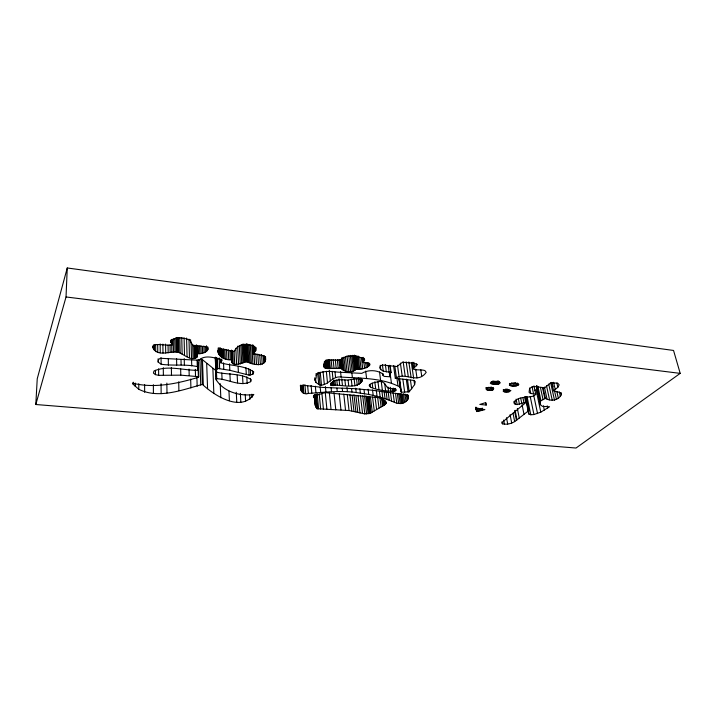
<?xml version="1.0" encoding="UTF-8"?>
<svg xmlns="http://www.w3.org/2000/svg" width="716" height="716" viewBox="0 0 716 716"><rect width="100%" height="100%" fill="white"/><g stroke="black" fill="none" stroke-linecap="round" stroke-linejoin="round"><path stroke-width="1.07" d="M215.274 357.642L216.169 379.784C223.795 391.938 240.29 396.575 253.84 394.444C241.006 412.595 214.388 395.59 202.386 384.376C182.356 389.871 158.666 399.26 138.779 389.271L138.788 383.704M138.779 389.271L133.239 384.367L133.248 382.21M135.19 386.264L135.199 383.051M197.195 356.675L196.739 354.411L197.553 353.606C201.277 354.608 211.453 350.992 206.485 346.669L193.553 345.739L191.154 342.875L189.946 340.109C184.522 337.854 174.185 335.661 170.99 342.087L171.115 342.624C176.172 348.638 154.844 341.586 153 346.222L152.794 347.081C156.509 357.553 169.907 350.885 178.105 352.174C183.77 354.017 191.718 362.394 197.195 356.675L196.927 347.887M340.977 368.248L327.042 368.552L325.037 368.033L323.856 366.699C322.424 356.81 335.195 361.088 341.004 360.103C346.508 353.623 358.286 355.646 364.659 359.584L362.931 362.538C379.498 362.403 362.296 371.407 356.666 368.749C352.621 373.492 345.005 372.669 340.977 368.248L340.037 359.513M315.076 403.063L315.165 399.161L313.402 396.297L325.01 392.592L379.749 397.756L384.474 400.396L386.273 402.786L384.349 405.077L370.414 413.168L364.829 413.92L349.041 410.536L317.072 408.72L315.282 405.444L314.422 395.295M35.8 404.513L66.033 296.961L67.25 267.972L673.541 350.455L680.2 373.376L576.031 448.028L35.8 404.513L37.232 378.809L67.25 267.972M216.169 379.784L215.373 357.678M316.087 373.519L316.186 377.753L314.861 380.026L315.971 382.514L320.07 385.235C328.447 385.539 332.6 375.524 341.129 377.064C360.846 378.379 382.21 377.654 400.065 387.088L401.434 392.216L409.212 391.777L414.6 384.653L415.253 381.601L413.678 380.42L395.295 378.29L393.558 365.536M527.961 410.644L528.909 414.099L530.78 414.761L533.948 414.546L540.804 412.156L549.557 406.751L542.424 406.366L540.437 404.719L536.964 386.103M408.254 398.409L407.816 395.017L372.311 390.247L354.062 388.645L322.719 387.419L304.595 385.423L301.346 385.754C298.357 389.781 303.736 395.563 308.336 393.442C325.637 392.234 343.161 389.934 360.381 393.227C372.159 394.534 383.499 397.675 394.364 402.294C399.072 404.674 406.24 403.869 408.254 398.409L407.798 395.178M198.171 359.951L198.69 376.697L180.79 375.157L158.657 375.336L155.453 374.638L153.412 373.117L153.976 371.031C167.481 364.865 183.189 370.423 197.491 370.297L198.314 367.738L197.294 366.601C185.346 363.925 173.12 366.055 161.127 364.229L158.155 362.072L158.433 359.638L160.294 358.269L198.976 360.273C204.74 354.268 215.292 357.875 222.211 360.076L220.653 362.788C231.545 366.046 244.254 365.223 253.768 371.944L252.873 374.253L249.079 375.166L229.827 370.297L217.789 368.463L216.178 370.047L216.984 372.302C228.198 374.907 241.408 373.081 251.235 379.713L250.663 381.673C239.806 387.231 227.563 378.603 216.223 378.746M528.399 412.774L528.918 410.483L526.063 396.566M231.76 351.019L232.19 359.709C230.06 369.17 243.87 361.338 247.763 362.036C253.437 365.491 268.393 366.941 264.965 356.631L261.233 355.154L253.187 353.811L252.65 345.103M316.293 375.694L316.66 374.056C323.292 370.628 330.622 371.237 337.746 372.114L361.777 373.376C367.97 369.554 377.09 369.796 382.935 374.047L383.051 375.506L384.259 376.392L390.301 376.822L389.871 373.618M362.001 381.342L362.242 379.659C357.49 377.941 352.29 379.596 347.439 380.053C341.8 379.847 333.226 378.388 330.658 384.832L330.926 385.217C340.762 384.08 355.19 389.952 362.001 381.342L361.75 379.212M253.187 353.811L255.728 350.643L256.149 347.797C249.544 342.561 237.703 342.928 234.195 351.565L219.194 348.388C214.782 355.431 225.916 361.043 232.19 359.709M133.239 384.367L132.523 383.141C154.155 388.645 177.496 383.642 198.413 377.269L198.69 376.697M551.759 382.425L553.611 390.802L557.827 387.311L559.196 384.805L557.63 383.087L550.497 382.971L544.733 387.768L534.252 386.506L532.382 386.9L529.634 388.287L529.061 392.252C530.422 395.16 540.303 392.449 533.071 396.181C527.101 398.042 517.552 395.957 514.285 402.401L514.383 403.564L515.305 404.307L517.167 404.576L526.52 402.034L525.41 396.61M395.295 378.29C405.739 371.425 417.321 384.778 426.208 372.32L424.919 370.584C419.531 368.686 407.771 372.141 417.482 364.471L413.347 363.164L402.526 362.233L396.959 366.529L382.586 365.017L380.42 366.019L379.65 367.738L380.778 369.608L383.239 371.121L391.079 372.49L390.211 366.046M540.186 401.273L545.395 398.365C550.873 401.667 558.247 400.566 561.433 394.704L561.183 393.344L559.697 392.404L553.611 390.802M391.079 372.49L389.522 374.379L390.301 376.822M493.405 389.522C495.445 387.231 488.849 387.114 487.292 387.974C483.291 390.023 492.08 391.545 493.405 389.522L493.002 387.392M395.787 390.569C397.729 387.454 388.403 389.719 387.034 387.043C384.725 383.534 382.425 379.999 377.475 381.905C352.988 386.533 390.471 393.191 395.787 390.569L395.492 388.385M526.52 402.034L505.791 419.236L501.952 422.887L502.426 423.827C507.474 425.027 513.166 423.254 517.006 419.827L528.918 410.483M499.473 383.561C503.33 381.512 491.973 380.742 490.872 382.496C487.685 384.224 498.533 385.02 499.473 383.561L499.061 381.404M518.044 385.181C522.107 383.436 508.825 381.574 509.38 385.163L512.191 386.166L516.245 385.906L518.044 385.181L517.614 383.042M534.485 390.56L536.087 389.808L540.804 412.156M509.461 391.616L510.893 390.533L505.997 389.808L503.643 390.489L503.196 391.222L505.219 392.019L508.655 391.867L509.461 391.616L509.04 389.504M198.162 360.291L201.554 358.985L215.462 370.226M482.584 410.205L484.893 409.579L475.737 408.192L476.901 411.557L482.584 410.205L482.19 408.039M486.191 405.068L479.801 404.442L485.672 402.634L486.191 405.068L485.797 402.875M66.033 296.961L680.2 373.376M560.941 392.529L561.433 394.704M559.375 392.01L560.342 396.351M556.887 383.105L557.827 387.311M556.851 391.545L558.292 398.051M553.62 382.281L555.249 389.62M554.506 390.721L556.422 399.376M552.152 382.568L553.074 386.756M550.711 382.89L554.506 400.19M548.733 384.143L552.278 400.36M546.514 385.754L549.575 399.832M544.428 387.061L547.006 399M547.203 405.847L547.659 407.986M543.059 387.49L545.395 398.365M542.495 387.607L544.831 398.472M540.437 387.49L542.988 399.43M543.444 405.802L544.348 410.071M537.949 386.497L540.947 400.593M536.866 385.745L540.303 401.971M536.57 386.031L540.222 403.305M536.553 386.407L540.437 404.719M533.948 385.826L535.774 394.346M532.06 386.658L533.59 393.988M533.769 395.563L537.555 413.624M529.706 388.153L530.798 393.397M530.207 396.494L533.948 414.546M527.066 396.7L530.78 414.761M526.609 401.774L527.486 406.053M528.148 409.257L528.578 411.396M528.256 410.903L528.909 414.099M525.293 397.129L528.131 411.038M524.542 396.879L525.651 402.303M522.859 397.425L523.96 402.857M520.72 398.194L521.812 403.618M522.071 404.71L524.005 414.296M516.809 383.427L517.238 385.557M515.601 382.711L516.245 385.906M518.393 398.928L519.485 404.343M514.419 382.971L515.055 386.166M513.068 383.078L513.703 386.273M516.084 399.152L517.167 404.576M517.364 408.505L519.261 418.046M511.555 382.962L512.191 386.166M514.661 401.05L515.305 404.307M513.954 401.39L514.383 403.564M510.347 383.731L510.768 385.861M515.117 410.313L517.006 419.827M509.434 383.382L509.855 385.521M514.553 410.868L516.424 420.382M513.023 413.204L514.679 421.643M508.244 389.746L508.655 391.867M507.035 388.86L507.662 392.028M505.845 388.913L506.463 392.091M510.078 414.636L511.716 423.067M504.807 389.898L505.219 392.019M503.903 389.755L504.315 391.876M503.303 389.558L503.715 391.679M506.507 417.759L507.725 424.069M498.157 380.733L498.775 383.955M497.316 381.046L497.933 384.268M496.331 381.216L496.94 384.438M503.625 420.068L504.431 424.284M495.212 381.189L495.821 384.411M502.032 421.715L502.426 423.827M494.031 381.002L494.649 384.224M492.939 380.814L493.548 384.036M492.152 381.709L492.563 383.865M491.283 381.556L491.695 383.704M492.402 387.777L492.805 389.907M491.373 387.025L491.973 390.22M490.281 387.195L490.881 390.39M488.885 387.168L489.484 390.372M487.605 388.027L487.999 390.157M486.585 387.75L486.978 389.88M485.967 387.445L486.361 389.576M480.821 408.397L481.206 410.572M479.407 408.764L479.792 410.93M477.921 407.995L478.503 411.252M476.901 408.218L477.483 411.476M476.131 407.225L476.901 411.557M476.015 407.878L476.749 411.458M475.845 407.395L476.426 410.653M475.692 407.315L476.077 409.489M420.74 369.572L421.697 375.927M416.291 363.862L416.614 366.01M415.692 369.125L417.007 377.976M413.884 362.296L414.671 367.666M412.532 362.511L413.481 368.946M412.264 362.296L413.213 368.731M411.396 362.806L413.66 378.29M413.964 380.277L414.6 384.653M408.845 361.947L411.154 377.842M410.429 380.124L411.691 388.842M406.169 361.849L408.308 376.714M407.502 379.829L409.212 391.777M406.258 379.059L408.111 392.082M408.039 395.223L408.344 397.371M403.162 361.849L405.131 375.685M407.288 395.187L407.896 399.483M406.42 395.178L407.18 400.539M402.84 379.113L404.674 392.153M404.952 394.006L406.008 401.506M400.378 363.128L402.177 375.909M403.448 393.755L404.647 402.32M402.32 394.391L403.511 402.947M399.474 378.084L401.434 392.216M397.505 365.267L399.125 376.974M399.268 378.782L400.781 389.692M399.233 379.901L400.897 391.867M401.13 393.764L402.464 403.385M398.848 378.317L400.065 387.088M400.074 393.997L401.399 403.618M396.888 377.887L397.944 385.575M398.857 394.015L400.181 403.636M394.847 366.198L396.449 377.896M397.371 393.8L398.687 403.43M395.483 393.344L396.789 402.983M394.767 388.824L395.062 391.008M393.594 388.099L394.033 391.375M389.799 365.276L390.811 372.785M393.066 392.637L394.364 402.294M389.96 372.195L391.446 383.239M392.207 388.332L392.645 391.607M389.79 373.34L390.22 376.544M389.37 373.439L389.656 375.578M388.251 365.867L389.119 372.311M390.265 387.267L390.846 391.625M390.515 392.815L391.661 401.416M385.333 364.399L386.327 371.926M387.965 387.007L388.537 391.375M388.17 391.903L389.307 400.521M386.175 392.064L387.168 399.618M382.398 364.659L383.239 371.121M384.635 383.185L385.629 390.838M382.774 373.367L383.051 375.506M385.799 401.336L386.085 403.484M384.206 392.234L385.047 398.723M385.208 400.888L385.629 404.101M380.223 365.294L380.778 369.608M384.456 400.351L385.011 404.638M383.516 398.651L384.349 405.077M381.207 381.324L382.344 390.095M379.534 371.953L380.626 380.465M381.932 391.339L382.774 397.836M382.899 398.982L383.731 405.408M382.308 398.123L383.275 405.614M382.111 398.203L383.078 405.695M381.619 398.508L382.577 405.99M379.471 391.562L380.16 396.986M377.941 381.547L378.916 389.236M379.883 397.237L381.109 406.858M377.663 397.416L379.006 408.093M376.348 390.73L377.037 396.172M374.799 381.744L375.632 388.349M375.023 396.718L376.616 409.507M372.186 383.123L372.732 387.535M372.526 389.943L373.197 395.393M369.053 363.191L369.322 365.375M372.553 397.058L374.262 410.895M368.176 362.949L368.579 366.216M370.235 384.68L370.503 386.891M367.04 362.717L367.568 367.066M370.449 397.192L372.266 412.067M365.599 362.403L366.261 367.827M368.114 389.2L368.776 394.659M369.017 396.915L370.951 412.846M364.283 358.331L364.542 360.524M365.697 371.085L366.601 378.576M368.668 397.129L370.602 413.051M368.489 397.255L370.414 413.168M363.835 361.92L364.623 368.427M363.173 357.32L363.701 361.705M367.908 396.422L369.957 413.4M362.744 357.74L363.272 362.126M362.878 359.316L363.272 362.6M362.591 357.937L363.11 362.314M367.156 396.682L369.196 413.66M362.403 358.161L362.931 362.538M361.446 357.946L362.752 368.803M365.957 395.85L368.114 413.884M364.005 389.549L364.525 393.925M364.525 395.957L366.664 413.991M359.674 357.051L361.097 369M360.891 378.102L361.392 382.362M358.161 356.031L359.7 369.062M362.699 395.867L364.829 413.92M359.817 378.182L360.443 383.499M357.033 355.995L358.564 369.035M356.156 355.906L357.687 368.946M359.862 388.833L360.381 393.227M360.47 395.527L362.573 413.588M358.313 377.914L359.092 384.582M355.53 355.798L357.051 368.838M355.145 355.7L356.666 368.749M354.903 355.789L356.416 368.838M354.42 355.118L356.058 369.241M353.82 355.7L355.449 369.823M356.505 378.791L357.284 385.45M358.054 395.957L360.023 412.998M352.854 355.279L354.599 370.476M355.718 388.197L356.228 392.592M351.771 355.933L353.507 371.112M354.053 378.173L354.948 385.951M355.888 395.339L357.848 412.398M350.33 355.387L352.183 371.649M351.887 373.215L352.379 377.511M353.973 394.758L355.915 411.843M348.781 355.727L350.625 371.989M351.27 379.238L352.021 385.906M351.583 388.761L351.95 392.064M352.174 395.313L353.973 411.342M347.009 355.771L348.835 372.043M349.981 394.856L351.771 410.903M348.11 380.187L348.701 385.512M345.389 356.568L347.081 371.765M343.922 357.114L345.479 371.237M346.956 387.275L347.439 391.688M347.278 394.453L349.041 410.536M342.651 357.499L344.074 370.557M344.888 379.963L345.47 385.289M341.586 357.839L342.892 369.823M340.897 359.307L341.962 369.125M340.369 359.835L341.308 368.561M343.787 394.131L345.533 410.232M341.747 378.818L342.436 385.217M340.548 371.667L341.129 377.064M342.221 388.179L342.579 391.491M338.901 359.504L339.84 368.239M337.29 359.548L338.22 368.293M339.017 378.836L339.697 385.244M339.259 393.881L340.968 410.008M335.276 359.611L336.198 368.364M336.788 379.999L337.352 385.333M336.905 388.197L337.254 391.509M335.007 372.007L335.571 377.404M333.137 359.683L334.05 368.436M334.936 380.115L335.491 385.459M333.665 380.223L334.22 385.566M331.114 359.745L332.018 368.498M332.179 371.318L332.958 378.862M333.182 381.36L333.62 385.629M333.987 392.601L335.768 409.82M332.716 381.386L333.155 385.655M332.296 382.442L332.627 385.647M329.494 359.808L330.389 368.561M331.687 382.389L332.009 385.593M331.195 383.329L331.41 385.459M328.528 359.844L329.414 368.597M330.711 383.078L330.926 385.217M329.27 370.253L330.362 381.01M331.052 387.329L331.499 391.759M327.973 359.862L328.868 368.624M327.149 359.862L328.035 368.624M326.156 359.79L327.042 368.552M329.324 392.359L331.06 409.615M326.344 371.246L327.525 383.06M325.234 360.703L325.995 368.373M324.384 361.455L325.037 368.033M323.954 364.193L324.285 367.487M323.641 364.498L323.856 366.699M325.386 386.568L325.932 392.108M325.225 392.117L326.926 409.4M323.05 371.523L324.312 384.394M320.231 372.186L321.475 385.047M321.869 392.968L323.426 409.185M318.844 372.374L320.07 385.235M320.177 386.953L320.714 392.493M317.635 372.732L318.763 384.537M319.193 393.845L320.634 408.997M317.179 393.684L318.602 408.845M315.568 378.209L315.971 382.514M314.655 377.869L314.861 380.026M315.344 386.219L315.962 392.878M316.087 394.668L317.403 408.747M315.756 394.632L317.072 408.72M315.64 394.516L316.946 408.603M315.479 395.295L316.687 408.308M315.13 394.82L316.338 407.843M314.763 394.758L315.953 407.216M314.682 394.462L315.174 400.217M314.637 395.411L315.586 406.411M314.682 398.91L315.282 405.444M314.27 396.109L314.476 398.311M314.011 395.697L314.208 397.908M313.751 395.232L313.948 397.443M311.093 385.432L311.8 393.209M307.647 385.664L308.336 393.442M304.9 384.635L305.687 393.531M303.181 384.537L303.951 393.433M302.438 385.298L303.11 393.093M301.83 385.79L302.403 392.475M301.194 385.244L301.74 391.652M300.711 385.324L301.168 390.668M300.362 385.306L300.729 389.594M265.502 356.452L265.699 359.763M265.162 356.658L265.448 360.962M264.401 355.709L264.839 362.153M263.273 355.78L263.765 363.289M261.573 354.617L262.208 364.265M259.774 355.091L260.4 364.739M257.796 354.062L258.476 364.784M255.523 347.367L255.728 350.643M255.845 353.802L256.516 364.534M254.305 346.508L254.636 351.968M254.153 346.696L254.493 352.147M253.813 345.962L254.216 352.505M253.965 353.391L254.627 364.131M253.401 345.309L253.867 352.943M253.07 345.739L253.536 353.364M252.757 344.978L253.285 353.686M251.781 345.425L252.891 363.692M252.676 370.933L252.873 374.253M250.305 345.076L251.405 363.361M248.998 344.665L250.081 362.967M251.871 394.185L252.059 397.407M250.287 369.546L250.618 375.077M250.466 378.379L250.663 381.673M247.799 344.172L248.873 362.493M248.694 368.534L249.079 375.166M249.696 395.071L249.938 399.34M246.698 343.698L247.763 362.036M245.758 344.414L246.743 361.678M246.805 376.902L247.181 383.463M244.845 344.271L245.83 361.544M245.919 367.747L246.304 374.387M244.022 344.432L244.997 361.705M243.091 343.841L244.12 362.189M245.239 394.418L245.606 401.112M242.026 344.512L243.037 362.842M240.764 345.21L241.766 363.54M242.545 376.07L242.966 383.731M239.296 345.81L240.281 364.131M240.37 393.344L240.845 402.258M237.614 346.168L238.58 364.489M238.106 366.708L238.401 372.275M235.815 348.307L236.656 364.471M237.175 375.139L237.569 382.827M236.271 392.234L236.781 402.285M234.06 351.126L234.714 364.068M232.602 350.554L233.255 363.513M231.617 350.07L232.244 362.86M231.635 353.552L231.948 360.067M231.617 358.242L231.724 360.408M231.161 350.921L231.59 359.611M231.536 360.014L231.635 362.171M229.908 350.885L230.328 359.575M229.514 363.862L229.827 370.297M229.89 373.51L230.257 381.225M228.234 349.703L228.699 359.486M228.959 391.052L229.415 400.7M226.48 349.533L226.936 359.325M224.851 349.274L225.307 359.065M223.607 348.889L224.045 358.689M223.508 362.878L223.804 369.322M222.622 349.426L223.016 358.143M221.53 348.701L221.915 357.427M221.79 372.973L222.076 379.605M220.456 347.833L220.832 356.577M220.967 358.734L221.11 361.992M220.51 359.539L220.653 362.788M219.508 347.949L219.839 355.61M218.72 347.994L218.998 354.572M219.194 357.955L219.651 368.713M220.224 383.713L220.823 397.738M218.174 348.003L218.398 353.489M218.013 350.187L218.103 352.379M217.387 358.77L217.789 368.463M217.037 357.875L217.476 368.642M216.295 357.436L216.778 369.268M216.223 362.108L216.572 370.682M216.125 363.084L216.76 378.612M215.65 357.15L216.178 370.047M215.659 357.973L216.178 370.861M212.876 368.606L213.851 393.612M207.953 347.126L208.034 349.345M207.452 346.965L207.577 350.276M206.45 345.739L206.647 351.261M206.682 363.477L207.577 388.69M205.259 346.553L205.456 352.066M203.863 346.088L204.087 352.693M202.413 346.553L202.628 353.158M202.458 359.62L203.308 384.984M201.554 358.985L202.386 384.376M200.91 345.756L201.16 353.462M199.522 345.909L199.773 353.623M199.916 359.674L200.731 385.056M198.287 345.918L198.529 353.632M197.965 362.77L198.413 377.269M197.321 345.882L197.553 353.606M196.712 345.067L197.043 357.007M196.631 348.048L196.864 355.754M197.097 360.094L197.294 366.601M196.435 345.166L196.73 355.073M196.327 345.345L196.694 357.418M196.909 377.448L197.169 386.273M195.772 345.837L196.139 357.902M194.976 345.193L195.361 358.349M195.325 369.393L195.522 376.097M193.964 345.515L194.349 358.671M192.676 344.503L193.078 358.761M191.074 342.06L191.53 358.519M191.557 359.298L191.736 365.822M190.59 339.778L190.644 341.926M190.671 379.14L190.912 387.956M188.988 339.133L189.48 357.812M189.024 369.062L189.194 375.506M186.59 338.05L187.064 356.756M184.11 337.871L184.522 355.521M184.227 358.609L184.388 365.151M181.757 337.692L182.132 354.268M181.005 359.441L181.13 364.9M180.656 368.695L180.79 375.157M179.805 337.684L180.137 353.185M178.517 338.033L178.812 352.442M178.114 337.791L178.4 352.209M177.81 337.746L178.105 352.174M178.714 381.825L178.893 390.632M177.103 337.666L177.389 352.093M176.575 358.546L176.7 365.097M176.055 337.585L176.333 352.012M174.758 338.65L175.008 351.977M173.254 338.686L173.487 352.012M172.037 339.456L172.135 344.835M171.983 339.67L172.082 345.049M171.831 339.384L171.903 343.689M171.643 339.939L171.849 352.165M171.41 340.762L171.446 342.919M171.079 340.467L171.115 342.624M170.954 339.93L170.99 342.087M171.366 367.594L171.491 375.139M170.05 344.691L170.166 352.469M168.054 345.022L168.171 352.8M168.287 358.555L168.385 365.124M166.855 383.096L166.989 392.995M165.584 344.11L165.7 352.997M163.284 367.72L163.373 375.282M162.881 344.127L162.988 353.024M161.055 357.651L161.127 364.229M161.055 383.731L161.154 393.639M160.169 343.931L160.259 352.827M158.594 368.847L158.657 375.336M158.129 358.77L158.155 362.072M157.69 344.584L157.762 352.379M155.658 344.942L155.712 351.628M155.417 370.306L155.453 374.638M154.325 344.951L154.37 350.545M153.582 344.96L153.618 349.256M153.358 384.716L153.412 393.54M153.036 345.944L153.045 348.092M144.623 384.582L144.641 392.332"/></g></svg>
